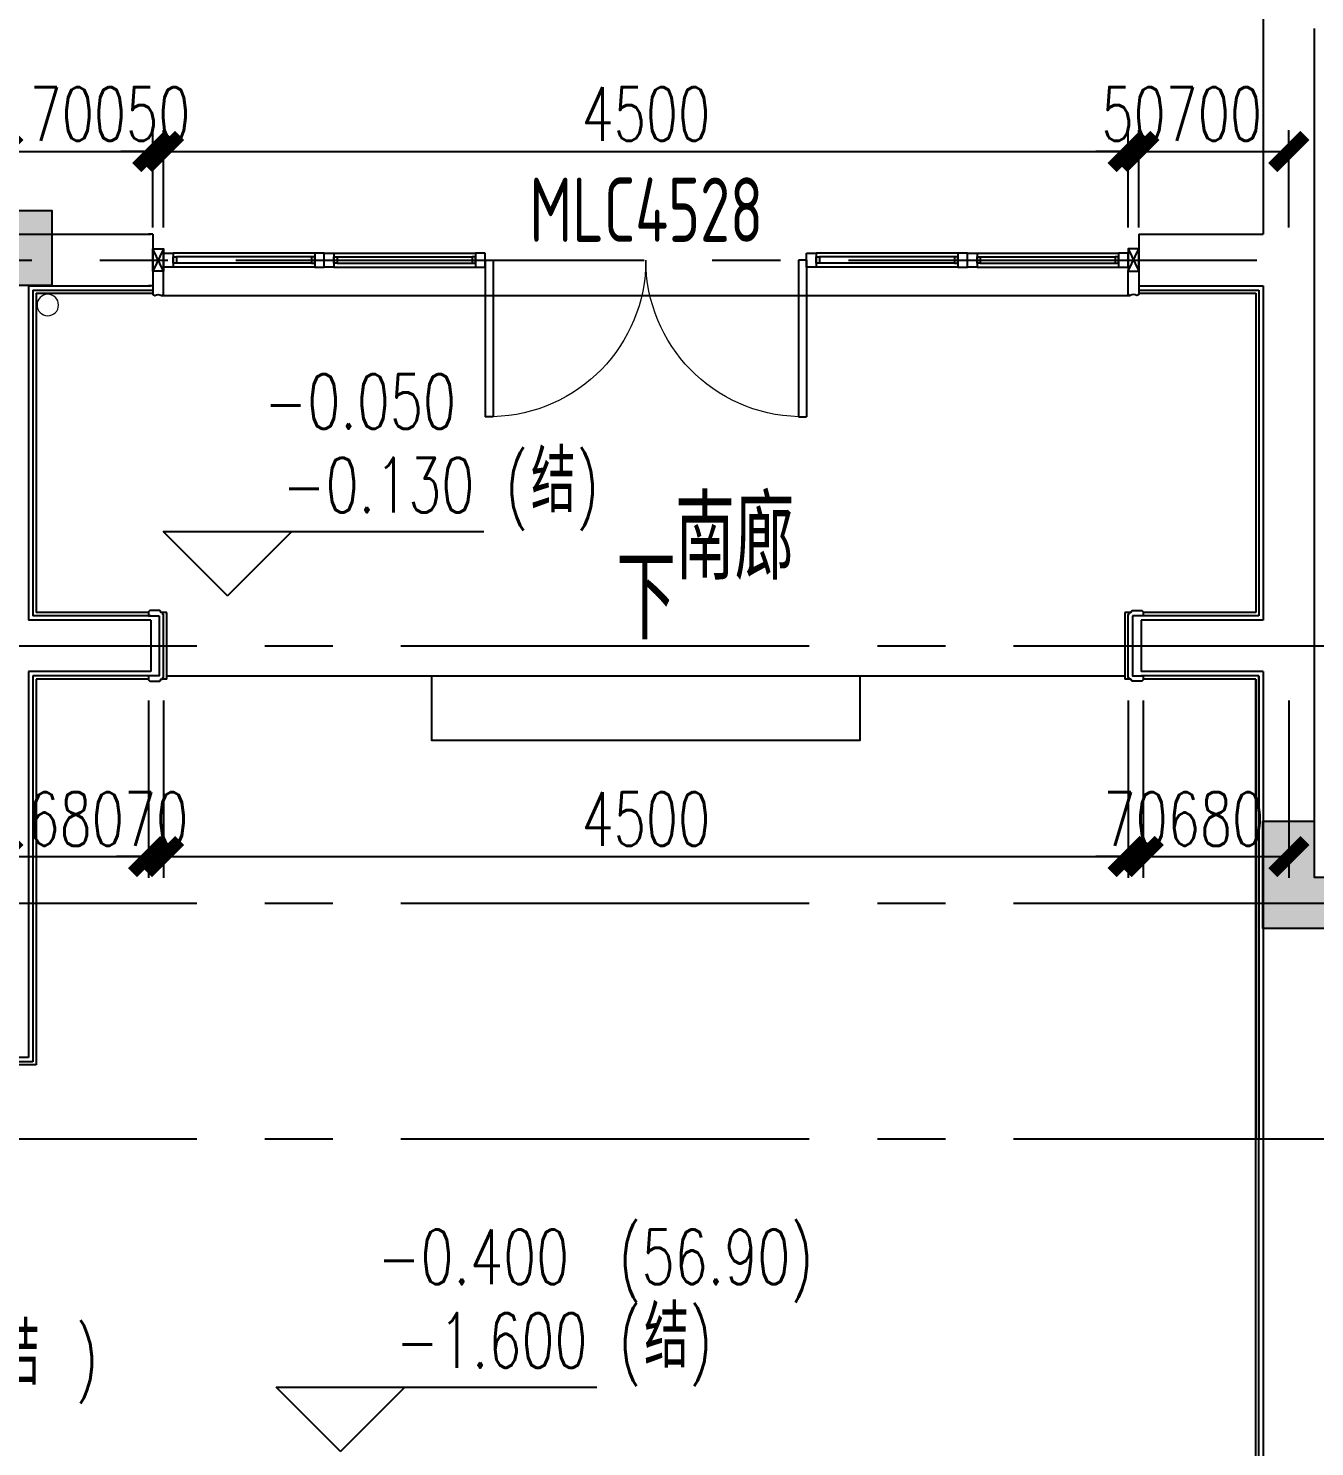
# Model space of a CAD drawing. Extents: x 296441 to 853063, y 459050 to 1117990.
# Drawn here: x 633418 to 639418, y 723777 to 730393 of the extents above; entities that cross this region are included whole.
import ezdxf

# ---------------------------------------------------------------- set-up
doc = ezdxf.new("R2010")
doc.units = 0
doc.header["$LTSCALE"] = 1000
doc.linetypes.add('14-GRID$0$CENTER2', pattern=[28.575, 19.05, -3.175, 3.175, -3.175])
for name, color, linetype in [('0-COL', 50, 'Continuous'), ('0-COL-H1', 170, 'Continuous'), ('14-GRID$0$G-GRID', 9, '14-GRID$0$CENTER2'), ('14-PLAN-BS01-P$0$A-OVLK', 140, 'Continuous'), ('14-PLAN-BS01-P$0$A-WALL-FNSH', 6, 'Continuous'), ('DIM_ELEV', 3, 'Continuous'), ('DZ-3-TEXT-FL01$0$A-ROOM-IDEN', 4, 'Continuous'), ('DZ-PLAN-MAIN-FL01$0$A-WIND-IDEN', 33, 'Continuous'), ('DZ-TEXT-FL01$0$A-ROOM-IDEN', 4, 'Continuous'), ('E2-E3-FL01$0$A-WALL', 1, 'Continuous'), ('E2-E3-FL01$0$E1-FL01$0$A-ANNO-ARRW', 2, 'Continuous'), ('E2-E3-FL01$0$E1-FL01$0$A-DOOR', 4, 'Continuous'), ('E2-E3-FL01$0$E1-FL01$0$A-FLOR', 23, 'Continuous'), ('E2-E3-FL01$0$E1-FL01$0$A-OVLK', 140, 'Continuous'), ('E2-E3-FL01$0$E1-FL01$0$A-SECT-WIND', 155, 'Continuous'), ('E2-E3-FL01$0$E1-FL01$0$A-SECT-WOOD', 17, 'Continuous'), ('E2-E3-FL01$0$E1-FL01$0$A-WALL', 1, 'Continuous'), ('E2-E3-FL01$0$E1-FL01$0$A-WALL-FNSH', 6, 'Continuous'), ('E2-E3-FL01$0$E1-FL01$0$G-XREF', 2, 'Continuous'), ('E2-E3-FL01$0$menchuangtao1$0$A-DETL-STONE', 42, 'Continuous'), ('E2-E3-FL01$0$menchuangtao1$0$A-WALL', 1, 'Continuous'), ('E2-E3-FL01$0$menchuangtao1$0$A_CUR_FRAME', 112, 'Continuous'), ('E2-E3-FL01$0$menchuangtao2$0$A-DETL-STONE', 42, 'Continuous'), ('E2-E3-FL01$0$menchuangtao2$0$A-WALL', 1, 'Continuous'), ('E4-FL01$0$E1-FL01$0$A-WALL', 1, 'Continuous'), ('PUB_TEXT', 7, 'Continuous'), ('ZT1_Dim---标注---PM、LM、DY、JD', 252, 'Continuous')]:
    doc.layers.add(name, color=color, linetype=linetype)
doc.layers.add('E2-E3-FL01$0$E1-FL01$0$P-SEWG-EQPM', color=4, linetype='Continuous', lineweight=0)
doc.styles.add('_TCH_DIM', font='SIMPLEX', dxfattribs={"bigfont": 'GBCBIG'})
doc.styles.get("Standard").update_dxf_attribs({"font": 'gbenor.shx', "bigfont": 'gbcbig.shx'})
doc.styles.add('ZT-DIMSTYLE', font='ROMANS.shx', dxfattribs={"width": 0.7, "bigfont": 'CHINESE.shx'})
doc.dimstyles.new('ZT-DIM100', dxfattribs={"dimscale": 100, "dimtxt": 2.5, "dimasz": 1.5, "dimexe": 1, "dimexo": 1, "dimgap": 0.5, "dimtad": 1, "dimdec": 0, "dimdsep": 46, "dimtxsty": 'ZT-DIMSTYLE', "dimblk": 'ARCHTICK', "dimcen": 2.5, "dimclrd": 175, "dimclre": 175, "dimclrt": 7, "dimazin": 2, "dimtfac": 1, "dimtix": 1, "dimtmove": 2, "dimatfit": 3, "dimfxl": 0, "dimarcsym": 0})

# ---------------------------------------------------------------- blocks, each defined once
blk = doc.blocks.new('tt13')
at = {"layer": 'DIM_ELEV'}
for p, q in [((863930.8, 244021), (863630.8, 244321)), ((863630.8, 244321), (865126.8, 244321)), ((863930.8, 244021), (864230.8, 244321)), ((864458.8, 240030.3), (864158.8, 240330.3)), ((864158.8, 240330.3), (865654.8, 240330.3)), ((864458.8, 240030.3), (864758.8, 240330.3))]:
    blk.add_line(p, q, dxfattribs=at)
at = {"layer": 'DZ-3-TEXT-FL01$0$A-ROOM-IDEN'}
blk.add_text('南廊', height=385.82, dxfattribs=at).set_placement((866019.4, 244097.6))
at = {"layer": 'DZ-PLAN-MAIN-FL01$0$A-WIND-IDEN', "color": 2, "width": 0.8}
blk.add_text('MLC4528', height=300, dxfattribs=at).set_placement((865339.6, 245673.1))
at = {"layer": 'PUB_TEXT', "style": '_TCH_DIM', "width": 0.705882}
for s, p in [('-0.050', (864102.5, 244801)), ('(', (865226.8, 244411)), (')', (865557.4, 244411)), ('-0.130', (864188.2, 244411)), ('(56.90)', (865754.8, 240810.3)), ('-0.400', (864630.5, 240810.3)), ('(', (865754.8, 240420.3)), (')', (866085.4, 240420.3)), ('-1.600', (864716.2, 240420.3)), (')', (863221.6, 240339.3))]:
    blk.add_text(s, height=255, dxfattribs=at).set_placement(p)
at = {"layer": 'PUB_TEXT', "style": '_TCH_DIM'}
for p in [(865346.8, 244411), (865874.8, 240420.3), (862848.1, 240339.3)]:
    blk.add_text('结', height=289.4, dxfattribs=at).set_placement(p)
blk = doc.blocks.new('E2-E3-FL01$0$E1-FL01$0$B-PLAN-FL01$0$$DorLib2D$00000002')
for p, q in [((-0.5, 0), (-0.5, 0.4875)), ((-0.475, 0.4875), (-0.5, 0.4875)), ((-0.475, 0), (-0.475, 0.4875)), ((0.475, 0), (0.475, 0.4875)), ((0.475, 0.4875), (0.5, 0.4875)), ((0.5, 0), (0.5, 0.4875)), ((-0.5, 0), (-0.475, 0)), ((0.5, 0), (0.475, 0))]:
    blk.add_line(p, q)
at = {"lineweight": 13}
for centre, start, end in [((-0.4875, 0), 0, 88.5307), ((0.4875, 0), 91.4693, 180)]:
    blk.add_arc(centre, 0.4875, start, end, dxfattribs=at)
blk = doc.blocks.new('E2-E3-FL01$0$menchuangtao2')
at = {"layer": 'E2-E3-FL01$0$menchuangtao2$0$A-DETL-STONE'}
blk.add_lwpolyline([(40, 140), (40, -140), (40, -140), (-10, -140), (-10, -159), (-4, -165), (42, -165), (45, -162), (45, -159), (48, -159), (48, -156, 0.414214), (57, -147), (60, -147), (60, -147), (60, 147), (57, 147, 0.414214), (48, 156), (48, 159), (45, 159), (45, 162), (42, 165), (-4, 165), (-10, 159), (-10, 140)], format="xyb", close=True, dxfattribs=at)
at = {"layer": 'E2-E3-FL01$0$menchuangtao2$0$A-WALL'}
blk.add_line((0, 120), (0, -120), dxfattribs=at)
blk.add_line((0, 120), (0, -120), dxfattribs=at)
blk = doc.blocks.new('E2-E3-FL01$0$menchuangtao1')
at = {"layer": 'E2-E3-FL01$0$menchuangtao1$0$A-DETL-STONE'}
blk.add_lwpolyline([(-10, -52.5), (-10, -159.2, -0.471625), (-15, -162.1, -0.528396), (-19.5, -164.7, 0.241692), (-50.5, -164.7, -0.528396), (-55, -162.1, -0.471625), (-60, -159.2), (-60, -52.5)], format="xyb", close=True, dxfattribs=at)
at = {"layer": 'E2-E3-FL01$0$menchuangtao1$0$A-WALL'}
for p, q in [((-10, 120), (-10, -120)), ((-10, 120), (10, 120)), ((-10, -120), (10, -120))]:
    blk.add_line(p, q, dxfattribs=at)
at = {"layer": 'E2-E3-FL01$0$menchuangtao1$0$A_CUR_FRAME'}
for p, q in [((-60, -52.5), (-10, 52.5)), ((-60, 52.5), (-10, -52.5))]:
    blk.add_line(p, q, dxfattribs=at)
blk.add_lwpolyline([(-10, -52.5), (-10, 52.5), (-60, 52.5), (-60, -52.5)], close=True, dxfattribs=at)
blk = doc.blocks.new('E2-E3-FL01$0$E1-FL01$0$750----DDDD')
at = {"layer": 'E2-E3-FL01$0$E1-FL01$0$A-SECT-WIND'}
for p, q in [((45, 32.5), (705, 32.5)), ((60, 15), (690, 15)), ((45, -32.5), (705, -32.5)), ((60, -15), (690, -15))]:
    blk.add_line(p, q, dxfattribs=at)
at = {"layer": 'E2-E3-FL01$0$E1-FL01$0$A-SECT-WOOD'}
for points in [[(0, 32.5), (45, 32.5), (45, -32.5), (0, -32.5)], [(60, 15), (60, -15), (45, -15), (45, 15)], [(690, 15), (690, -15), (705, -15), (705, 15)], [(750, 32.5), (705, 32.5), (705, -32.5), (750, -32.5)]]:
    blk.add_lwpolyline(points, close=True, dxfattribs=at)
blk = doc.blocks.new('9.6N一层')
at = {"layer": 'E2-E3-FL01$0$A-WALL'}
blk.add_lwpolyline([(704861.5, 205143.4), (704861.5, 209103.4)], dxfattribs=at)
at = {"layer": 'E2-E3-FL01$0$E1-FL01$0$A-ANNO-ARRW'}
blk.add_lwpolyline([(698381.5, 206154.6, 0, 0, 0), (698381.5, 206012.3, 80, 0, 0), (698381.5, 205712.3, 0, 0, 0)], format="xyseb", dxfattribs=at)
at = {"layer": 'E2-E3-FL01$0$E1-FL01$0$A-FLOR'}
blk.add_line((700640.5, 207858.4), (696122.5, 207858.4), dxfattribs=at)
at = {"layer": 'E2-E3-FL01$0$E1-FL01$0$A-OVLK'}
for p, q in [((695536.5, 207868.4), (695536.5, 206378.4)), ((696081.5, 207868.4), (695536.5, 207868.4)), ((701226.5, 207868.4), (700681.5, 207868.4)), ((701226.5, 207868.4), (701226.5, 206378.4)), ((695536.5, 206378.4), (696061.5, 206378.4)), ((696123.6, 206378.4), (696146.5, 206378.4)), ((696146.5, 206378.4), (696146.5, 206068.4)), ((700616.5, 206378.4), (700639.4, 206378.4)), ((700616.5, 206068.4), (700616.5, 206378.4)), ((700701.5, 206378.4), (701226.5, 206378.4)), ((695536.5, 206068.4), (696061.5, 206068.4)), ((695536.5, 206068.4), (695536.5, 203923.4)), ((696123.6, 206068.4), (696146.5, 206068.4)), ((700616.5, 206083.4), (696146.5, 206083.4)), ((700616.5, 206068.4), (700639.4, 206068.4)), ((700701.5, 206068.4), (701226.5, 206068.4)), ((701226.5, 206068.4), (701226.5, 204268.4)), ((701226.5, 204268.4), (701986.5, 204268.4))]:
    blk.add_line(p, q, dxfattribs=at)
blk.add_lwpolyline([(699381.5, 206083.4), (699381.5, 205783.4), (697381.5, 205783.4), (697381.5, 206083.4)], dxfattribs=at)
at = {"layer": 'E2-E3-FL01$0$E1-FL01$0$A-WALL'}
for p, q in [((695501.5, 212403.4), (695501.5, 208143.4)), ((696071.5, 208143.4), (695501.5, 208143.4)), ((701501.5, 208143.4), (700691.5, 208143.4)), ((695501.5, 207903.4), (695501.5, 206343.4)), ((696071.5, 207903.4), (695501.5, 207903.4)), ((701261.5, 207903.4), (700691.5, 207903.4)), ((701261.5, 207903.4), (701261.5, 206343.4)), ((695501.5, 206343.4), (696071.5, 206343.4)), ((700691.5, 206343.4), (701261.5, 206343.4)), ((695501.5, 206103.4), (696071.5, 206103.4)), ((695501.5, 206103.4), (695501.5, 203923.4)), ((700691.5, 206103.4), (701261.5, 206103.4)), ((701261.5, 206103.4), (701261.5, 204303.4)), ((701261.5, 204303.4), (701996.5, 204303.4))]:
    blk.add_line(p, q, dxfattribs=at)
at = {"layer": 'E2-E3-FL01$0$E1-FL01$0$A-WALL-FNSH'}
for p, q in [((695521.5, 207883.4), (695521.5, 206363.4)), ((696081.5, 207883.4), (695521.5, 207883.4)), ((701241.5, 207883.4), (700681.5, 207883.4)), ((701241.5, 207883.4), (701241.5, 206363.4)), ((695521.5, 206363.4), (696071.5, 206363.4)), ((700691.5, 206363.4), (701241.5, 206363.4)), ((695521.5, 206083.4), (696071.5, 206083.4)), ((695521.5, 206083.4), (695521.5, 203923.4)), ((700691.5, 206083.4), (701241.5, 206083.4)), ((701241.5, 206083.4), (701241.5, 204283.4)), ((701241.5, 204283.4), (701996.5, 204283.4))]:
    blk.add_line(p, q, dxfattribs=at)
at = {"layer": 'E2-E3-FL01$0$E1-FL01$0$P-SEWG-EQPM'}
blk.add_circle((701171.5, 207813.4), 50, dxfattribs=at)
at = {"extrusion": (0, 0, -1), "zscale": -1}
for p in [(-696881.5, 208023.4), (-699881.5, 208023.4)]:
    blk.add_blockref('E2-E3-FL01$0$E1-FL01$0$750----DDDD', p, dxfattribs=at)
for p in [(696881.5, 208023.4), (699881.5, 208023.4)]:
    blk.add_blockref('E2-E3-FL01$0$E1-FL01$0$750----DDDD', p)
at = {"layer": 'E2-E3-FL01$0$E1-FL01$0$A-DOOR', "xscale": 1500, "yscale": 1500, "zscale": 1500, "rotation": 180}
blk.add_blockref('E2-E3-FL01$0$E1-FL01$0$B-PLAN-FL01$0$$DorLib2D$00000002', (698381.5, 208023.4), dxfattribs=at)
at = {"layer": 'E2-E3-FL01$0$E1-FL01$0$G-XREF', "extrusion": (0, 0, -1), "zscale": -1}
for name, p in [('E2-E3-FL01$0$menchuangtao1', (-696071.5, 208023.4)), ('E2-E3-FL01$0$menchuangtao2', (-700691.5, 206223.4))]:
    blk.add_blockref(name, p, dxfattribs=at)
at = {"layer": 'E2-E3-FL01$0$E1-FL01$0$G-XREF'}
for name, p in [('E2-E3-FL01$0$menchuangtao1', (700691.5, 208023.4)), ('E2-E3-FL01$0$menchuangtao2', (696071.5, 206223.4))]:
    blk.add_blockref(name, p, dxfattribs=at)
blk = doc.blocks.new('_ArchTick')
at = {"color": 0, "linetype": 'ByBlock', "const_width": 0.4}
blk.add_lwpolyline([(-0.5, -0.5), (0.5, 0.5)], dxfattribs=at)
blk = doc.blocks.new('*D932')
at = {"layer": 'Defpoints', "color": 0, "ltscale": 1000, "transparency": 16777216}
for p in [(638618.5, 727357.6), (639298.5, 727357.6), (639298.5, 726529.8)]:
    blk.add_point(p, dxfattribs=at)
at = {"layer": 'ZT1_Dim---标注---PM、LM、DY、JD', "color": 175, "linetype": 'ByBlock', "lineweight": -2, "ltscale": 1000, "transparency": 16777216}
for p, q in [((638618.5, 727257.6), (638618.5, 726429.8)), ((639298.5, 727257.6), (639298.5, 726429.8)), ((638618.5, 726529.8), (639298.5, 726529.8))]:
    blk.add_line(p, q, dxfattribs=at)
at = {"layer": 'ZT1_Dim---标注---PM、LM、DY、JD', "color": 175, "lineweight": -2, "ltscale": 1000, "transparency": 16777216, "xscale": 150, "yscale": 150, "zscale": 150, "rotation": 180}
blk.add_blockref('_ArchTick', (638618.5, 726529.8), dxfattribs=at)
at = {"layer": 'ZT1_Dim---标注---PM、LM、DY、JD', "color": 175, "lineweight": -2, "ltscale": 1000, "transparency": 16777216, "xscale": 150, "yscale": 150, "zscale": 150}
blk.add_blockref('_ArchTick', (639298.5, 726529.8), dxfattribs=at)
at = {"layer": 'ZT1_Dim---标注---PM、LM、DY、JD', "color": 7, "ltscale": 1000, "transparency": 16777216, "insert": (638958.5, 726704.8), "char_height": 250, "attachment_point": 5, "style": 'ZT-DIMSTYLE'}
blk.add_mtext('680', dxfattribs=at)
blk = doc.blocks.new('*D933')
at = {"layer": 'Defpoints', "color": 0, "ltscale": 1000, "transparency": 16777216}
for p in [(638548.5, 727357.6), (638618.5, 727357.6), (638618.5, 726529.8)]:
    blk.add_point(p, dxfattribs=at)
at = {"layer": 'ZT1_Dim---标注---PM、LM、DY、JD', "color": 175, "linetype": 'ByBlock', "lineweight": -2, "ltscale": 1000, "transparency": 16777216}
for p, q in [((638548.5, 727257.6), (638548.5, 726429.8)), ((638618.5, 727257.6), (638618.5, 726429.8)), ((638548.5, 726529.8), (638398.5, 726529.8)), ((638548.5, 726529.8), (638618.5, 726529.8)), ((638618.5, 726529.8), (638768.5, 726529.8))]:
    blk.add_line(p, q, dxfattribs=at)
at = {"layer": 'ZT1_Dim---标注---PM、LM、DY、JD', "color": 175, "lineweight": -2, "ltscale": 1000, "transparency": 16777216, "xscale": 150, "yscale": 150, "zscale": 150}
blk.add_blockref('_ArchTick', (638548.5, 726529.8), dxfattribs=at)
at = {"layer": 'ZT1_Dim---标注---PM、LM、DY、JD', "color": 175, "lineweight": -2, "ltscale": 1000, "transparency": 16777216, "xscale": 150, "yscale": 150, "zscale": 150, "rotation": 180}
blk.add_blockref('_ArchTick', (638618.5, 726529.8), dxfattribs=at)
at = {"layer": 'ZT1_Dim---标注---PM、LM、DY、JD', "color": 7, "ltscale": 1000, "transparency": 16777216, "insert": (638583.5, 726704.8), "char_height": 250, "attachment_point": 5, "style": 'ZT-DIMSTYLE'}
blk.add_mtext('70', dxfattribs=at)
blk = doc.blocks.new('*D934')
at = {"layer": 'Defpoints', "color": 0, "ltscale": 1000, "transparency": 16777216}
for p in [(634048.5, 727357.6), (638548.5, 727357.6), (638548.5, 726529.8)]:
    blk.add_point(p, dxfattribs=at)
at = {"layer": 'ZT1_Dim---标注---PM、LM、DY、JD', "color": 175, "linetype": 'ByBlock', "lineweight": -2, "ltscale": 1000, "transparency": 16777216}
for p, q in [((634048.5, 727257.6), (634048.5, 726429.8)), ((638548.5, 727257.6), (638548.5, 726429.8)), ((634048.5, 726529.8), (638548.5, 726529.8))]:
    blk.add_line(p, q, dxfattribs=at)
at = {"layer": 'ZT1_Dim---标注---PM、LM、DY、JD', "color": 175, "lineweight": -2, "ltscale": 1000, "transparency": 16777216, "xscale": 150, "yscale": 150, "zscale": 150, "rotation": 180}
blk.add_blockref('_ArchTick', (634048.5, 726529.8), dxfattribs=at)
at = {"layer": 'ZT1_Dim---标注---PM、LM、DY、JD', "color": 175, "lineweight": -2, "ltscale": 1000, "transparency": 16777216, "xscale": 150, "yscale": 150, "zscale": 150}
blk.add_blockref('_ArchTick', (638548.5, 726529.8), dxfattribs=at)
at = {"layer": 'ZT1_Dim---标注---PM、LM、DY、JD', "color": 7, "ltscale": 1000, "transparency": 16777216, "insert": (636298.5, 726704.8), "char_height": 250, "attachment_point": 5, "style": 'ZT-DIMSTYLE'}
blk.add_mtext('4500', dxfattribs=at)
blk = doc.blocks.new('*D935')
at = {"layer": 'Defpoints', "color": 0, "ltscale": 1000, "transparency": 16777216}
for p in [(633978.5, 727357.6), (634048.5, 727357.6), (634048.5, 726529.8)]:
    blk.add_point(p, dxfattribs=at)
at = {"layer": 'ZT1_Dim---标注---PM、LM、DY、JD', "color": 175, "linetype": 'ByBlock', "lineweight": -2, "ltscale": 1000, "transparency": 16777216}
for p, q in [((633978.5, 727257.6), (633978.5, 726429.8)), ((634048.5, 727257.6), (634048.5, 726429.8)), ((633978.5, 726529.8), (633828.5, 726529.8)), ((633978.5, 726529.8), (634048.5, 726529.8)), ((634048.5, 726529.8), (634198.5, 726529.8))]:
    blk.add_line(p, q, dxfattribs=at)
at = {"layer": 'ZT1_Dim---标注---PM、LM、DY、JD', "color": 175, "lineweight": -2, "ltscale": 1000, "transparency": 16777216, "xscale": 150, "yscale": 150, "zscale": 150}
blk.add_blockref('_ArchTick', (633978.5, 726529.8), dxfattribs=at)
at = {"layer": 'ZT1_Dim---标注---PM、LM、DY、JD', "color": 175, "lineweight": -2, "ltscale": 1000, "transparency": 16777216, "xscale": 150, "yscale": 150, "zscale": 150, "rotation": 180}
blk.add_blockref('_ArchTick', (634048.5, 726529.8), dxfattribs=at)
at = {"layer": 'ZT1_Dim---标注---PM、LM、DY、JD', "color": 7, "ltscale": 1000, "transparency": 16777216, "insert": (634013.5, 726704.8), "char_height": 250, "attachment_point": 5, "style": 'ZT-DIMSTYLE'}
blk.add_mtext('70', dxfattribs=at)
blk = doc.blocks.new('*D927')
at = {"layer": 'Defpoints', "color": 0, "ltscale": 1000, "transparency": 16777216}
for p in [(633298.5, 727357.6), (633978.5, 727357.6), (633978.5, 726529.8)]:
    blk.add_point(p, dxfattribs=at)
at = {"layer": 'ZT1_Dim---标注---PM、LM、DY、JD', "color": 175, "linetype": 'ByBlock', "lineweight": -2, "ltscale": 1000, "transparency": 16777216}
for p, q in [((633298.5, 727257.6), (633298.5, 726429.8)), ((633978.5, 727257.6), (633978.5, 726429.8)), ((633298.5, 726529.8), (633978.5, 726529.8))]:
    blk.add_line(p, q, dxfattribs=at)
at = {"layer": 'ZT1_Dim---标注---PM、LM、DY、JD', "color": 175, "lineweight": -2, "ltscale": 1000, "transparency": 16777216, "xscale": 150, "yscale": 150, "zscale": 150, "rotation": 180}
blk.add_blockref('_ArchTick', (633298.5, 726529.8), dxfattribs=at)
at = {"layer": 'ZT1_Dim---标注---PM、LM、DY、JD', "color": 175, "lineweight": -2, "ltscale": 1000, "transparency": 16777216, "xscale": 150, "yscale": 150, "zscale": 150}
blk.add_blockref('_ArchTick', (633978.5, 726529.8), dxfattribs=at)
at = {"layer": 'ZT1_Dim---标注---PM、LM、DY、JD', "color": 7, "ltscale": 1000, "transparency": 16777216, "insert": (633638.5, 726704.8), "char_height": 250, "attachment_point": 5, "style": 'ZT-DIMSTYLE'}
blk.add_mtext('680', dxfattribs=at)
blk = doc.blocks.new('*D928')
at = {"layer": 'Defpoints', "color": 0, "ltscale": 1000, "transparency": 16777216}
for p in [(639298.5, 729819.1), (638598.5, 729365.1), (639298.5, 729365.1)]:
    blk.add_point(p, dxfattribs=at)
at = {"layer": 'ZT1_Dim---标注---PM、LM、DY、JD', "color": 175, "linetype": 'ByBlock', "lineweight": -2, "ltscale": 1000, "transparency": 16777216}
for p, q in [((638598.5, 729465.1), (638598.5, 729919.1)), ((639298.5, 729465.1), (639298.5, 729919.1)), ((638598.5, 729819.1), (639298.5, 729819.1))]:
    blk.add_line(p, q, dxfattribs=at)
at = {"layer": 'ZT1_Dim---标注---PM、LM、DY、JD', "color": 175, "lineweight": -2, "ltscale": 1000, "transparency": 16777216, "xscale": 150, "yscale": 150, "zscale": 150, "rotation": 180}
blk.add_blockref('_ArchTick', (638598.5, 729819.1), dxfattribs=at)
at = {"layer": 'ZT1_Dim---标注---PM、LM、DY、JD', "color": 175, "lineweight": -2, "ltscale": 1000, "transparency": 16777216, "xscale": 150, "yscale": 150, "zscale": 150}
blk.add_blockref('_ArchTick', (639298.5, 729819.1), dxfattribs=at)
at = {"layer": 'ZT1_Dim---标注---PM、LM、DY、JD', "color": 7, "ltscale": 1000, "transparency": 16777216, "insert": (638948.5, 729994.1), "char_height": 250, "attachment_point": 5, "style": 'ZT-DIMSTYLE'}
blk.add_mtext('700', dxfattribs=at)
blk = doc.blocks.new('*D929')
at = {"layer": 'Defpoints', "color": 0, "ltscale": 1000, "transparency": 16777216}
for p in [(638598.5, 729819.1), (638548.5, 729365.1), (638598.5, 729365.1)]:
    blk.add_point(p, dxfattribs=at)
at = {"layer": 'ZT1_Dim---标注---PM、LM、DY、JD', "color": 175, "linetype": 'ByBlock', "lineweight": -2, "ltscale": 1000, "transparency": 16777216}
for p, q in [((638548.5, 729465.1), (638548.5, 729919.1)), ((638598.5, 729465.1), (638598.5, 729919.1)), ((638548.5, 729819.1), (638398.5, 729819.1)), ((638548.5, 729819.1), (638598.5, 729819.1)), ((638598.5, 729819.1), (638748.5, 729819.1))]:
    blk.add_line(p, q, dxfattribs=at)
at = {"layer": 'ZT1_Dim---标注---PM、LM、DY、JD', "color": 175, "lineweight": -2, "ltscale": 1000, "transparency": 16777216, "xscale": 150, "yscale": 150, "zscale": 150}
blk.add_blockref('_ArchTick', (638548.5, 729819.1), dxfattribs=at)
at = {"layer": 'ZT1_Dim---标注---PM、LM、DY、JD', "color": 175, "lineweight": -2, "ltscale": 1000, "transparency": 16777216, "xscale": 150, "yscale": 150, "zscale": 150, "rotation": 180}
blk.add_blockref('_ArchTick', (638598.5, 729819.1), dxfattribs=at)
at = {"layer": 'ZT1_Dim---标注---PM、LM、DY、JD', "color": 7, "ltscale": 1000, "transparency": 16777216, "insert": (638573.5, 729994.1), "char_height": 250, "attachment_point": 5, "style": 'ZT-DIMSTYLE'}
blk.add_mtext('50', dxfattribs=at)
blk = doc.blocks.new('*D930')
at = {"layer": 'Defpoints', "color": 0, "ltscale": 1000, "transparency": 16777216}
for p in [(638548.5, 729819.1), (634048.5, 729365.1), (638548.5, 729365.1)]:
    blk.add_point(p, dxfattribs=at)
at = {"layer": 'ZT1_Dim---标注---PM、LM、DY、JD', "color": 175, "linetype": 'ByBlock', "lineweight": -2, "ltscale": 1000, "transparency": 16777216}
for p, q in [((634048.5, 729465.1), (634048.5, 729919.1)), ((638548.5, 729465.1), (638548.5, 729919.1)), ((634048.5, 729819.1), (638548.5, 729819.1))]:
    blk.add_line(p, q, dxfattribs=at)
at = {"layer": 'ZT1_Dim---标注---PM、LM、DY、JD', "color": 175, "lineweight": -2, "ltscale": 1000, "transparency": 16777216, "xscale": 150, "yscale": 150, "zscale": 150, "rotation": 180}
blk.add_blockref('_ArchTick', (634048.5, 729819.1), dxfattribs=at)
at = {"layer": 'ZT1_Dim---标注---PM、LM、DY、JD', "color": 175, "lineweight": -2, "ltscale": 1000, "transparency": 16777216, "xscale": 150, "yscale": 150, "zscale": 150}
blk.add_blockref('_ArchTick', (638548.5, 729819.1), dxfattribs=at)
at = {"layer": 'ZT1_Dim---标注---PM、LM、DY、JD', "color": 7, "ltscale": 1000, "transparency": 16777216, "insert": (636298.5, 729994.1), "char_height": 250, "attachment_point": 5, "style": 'ZT-DIMSTYLE'}
blk.add_mtext('4500', dxfattribs=at)
blk = doc.blocks.new('*D931')
at = {"layer": 'Defpoints', "color": 0, "ltscale": 1000, "transparency": 16777216}
for p in [(634048.5, 729819.1), (633998.5, 729365.1), (634048.5, 729365.1)]:
    blk.add_point(p, dxfattribs=at)
at = {"layer": 'ZT1_Dim---标注---PM、LM、DY、JD', "color": 175, "linetype": 'ByBlock', "lineweight": -2, "ltscale": 1000, "transparency": 16777216}
for p, q in [((633998.5, 729465.1), (633998.5, 729919.1)), ((634048.5, 729465.1), (634048.5, 729919.1)), ((633998.5, 729819.1), (633848.5, 729819.1)), ((633998.5, 729819.1), (634048.5, 729819.1)), ((634048.5, 729819.1), (634198.5, 729819.1))]:
    blk.add_line(p, q, dxfattribs=at)
at = {"layer": 'ZT1_Dim---标注---PM、LM、DY、JD', "color": 175, "lineweight": -2, "ltscale": 1000, "transparency": 16777216, "xscale": 150, "yscale": 150, "zscale": 150}
blk.add_blockref('_ArchTick', (633998.5, 729819.1), dxfattribs=at)
at = {"layer": 'ZT1_Dim---标注---PM、LM、DY、JD', "color": 175, "lineweight": -2, "ltscale": 1000, "transparency": 16777216, "xscale": 150, "yscale": 150, "zscale": 150, "rotation": 180}
blk.add_blockref('_ArchTick', (634048.5, 729819.1), dxfattribs=at)
at = {"layer": 'ZT1_Dim---标注---PM、LM、DY、JD', "color": 7, "ltscale": 1000, "transparency": 16777216, "insert": (634023.5, 729994.1), "char_height": 250, "attachment_point": 5, "style": 'ZT-DIMSTYLE'}
blk.add_mtext('50', dxfattribs=at)
blk = doc.blocks.new('*D936')
at = {"layer": 'Defpoints', "color": 0, "ltscale": 1000, "transparency": 16777216}
for p in [(633998.5, 729819.1), (633298.5, 729365.1), (633998.5, 729365.1)]:
    blk.add_point(p, dxfattribs=at)
at = {"layer": 'ZT1_Dim---标注---PM、LM、DY、JD', "color": 175, "linetype": 'ByBlock', "lineweight": -2, "ltscale": 1000, "transparency": 16777216}
for p, q in [((633298.5, 729465.1), (633298.5, 729919.1)), ((633998.5, 729465.1), (633998.5, 729919.1)), ((633298.5, 729819.1), (633998.5, 729819.1))]:
    blk.add_line(p, q, dxfattribs=at)
at = {"layer": 'ZT1_Dim---标注---PM、LM、DY、JD', "color": 175, "lineweight": -2, "ltscale": 1000, "transparency": 16777216, "xscale": 150, "yscale": 150, "zscale": 150, "rotation": 180}
blk.add_blockref('_ArchTick', (633298.5, 729819.1), dxfattribs=at)
at = {"layer": 'ZT1_Dim---标注---PM、LM、DY、JD', "color": 175, "lineweight": -2, "ltscale": 1000, "transparency": 16777216, "xscale": 150, "yscale": 150, "zscale": 150}
blk.add_blockref('_ArchTick', (633998.5, 729819.1), dxfattribs=at)
at = {"layer": 'ZT1_Dim---标注---PM、LM、DY、JD', "color": 7, "ltscale": 1000, "transparency": 16777216, "insert": (633648.5, 729994.1), "char_height": 250, "attachment_point": 5, "style": 'ZT-DIMSTYLE'}
blk.add_mtext('700', dxfattribs=at)
blk = doc.blocks.new('A$C38AD7E8D')
at = {"layer": '0-COL', "color": 6, "elevation": 0}
blk.add_lwpolyline([(24480, -10570), (24830, -10570), (24830, -10920), (24480, -10920)], close=True, dxfattribs=at)
at = {"layer": '0-COL', "color": 6}
blk.add_lwpolyline([(30720, -13419.9), (30720, -13679.9), (30980, -13679.9), (30980, -13919.9), (30480, -13919.9), (30480, -13419.9)], close=True, dxfattribs=at)
at = {"layer": '0-COL-H1', "color": 254}
for points in [[(24830, -10920, 0), (24830, -10570, 0), (24480, -10920, 0), (24480, -10570, 0)], [(30720, -13419.9), (30480, -13419.9), (30720, -13679.9), (30480, -13919.9)], [(30720, -13679.9), (30480, -13919.9), (30980, -13679.9), (30980, -13919.9)]]:
    blk.add_solid(points, dxfattribs=at)

msp = doc.modelspace()

# ---------------------------------------------------------------- linework, layer by layer
at = {"layer": '14-GRID$0$G-GRID', "color": 8, "ltscale": 0.1}
for p, q in [((620098.5, 729312.6), (674432.5, 729312.6)), ((595151, 727512.6), (674432.5, 727512.6)), ((595151, 726312.6), (674432.5, 726312.6)), ((595151, 725212.6), (674432.5, 725212.6))]:
    msp.add_line(p, q, dxfattribs=at)
at = {"layer": '14-PLAN-BS01-P$0$A-OVLK'}
msp.add_line((639143.5, 719467.6), (639143.5, 727357.6), dxfattribs=at)
at = {"layer": '14-PLAN-BS01-P$0$A-WALL-FNSH'}
msp.add_line((639158.5, 719452.6), (639158.5, 727372.6), dxfattribs=at)
at = {"layer": 'E4-FL01$0$E1-FL01$0$A-WALL'}
msp.add_line((639178.5, 727392.6), (639178.5, 719432.6), dxfattribs=at)

# ---------------------------------------------------------------- block references
for name, p in [('tt13', (-229584.3, 483724.4)), ('A$C38AD7E8D', (608697, 740114.1, -13.6))]:
    msp.add_blockref(name, p)
at = {"layer": 'DIM_ELEV', "xscale": -1}
for p in [(1334680, 521289.2), (1344280, 521289.2)]:
    msp.add_blockref('9.6N一层', p, dxfattribs=at)

# ---------------------------------------------------------------- texts
at = {"layer": 'DZ-TEXT-FL01$0$A-ROOM-IDEN'}
msp.add_text('下', height=385.8, dxfattribs=at).set_placement((636160.3, 727541.9, -0.2))

# ---------------------------------------------------------------- dimensions: what is measured, and where the dimension line sits
at = {"layer": 'ZT1_Dim---标注---PM、LM、DY、JD', "ltscale": 1000}
for base, p1, p2, picture, middle in [((633998.5, 729819.1), (633298.5, 729365.1), (633998.5, 729365.1), '*D936', (633648.5, 729994.1)), ((634048.5, 729819.1), (633998.5, 729365.1), (634048.5, 729365.1), '*D931', (634023.5, 729994.1)), ((638548.5, 729819.1), (634048.5, 729365.1), (638548.5, 729365.1), '*D930', (636298.5, 729994.1)), ((638598.5, 729819.1), (638548.5, 729365.1), (638598.5, 729365.1), '*D929', (638573.5, 729994.1)), ((639298.5, 729819.1), (638598.5, 729365.1), (639298.5, 729365.1), '*D928', (638948.5, 729994.1)), ((633978.5, 726529.8), (633298.5, 727357.6), (633978.5, 727357.6), '*D927', (633638.5, 726704.8)), ((634048.5, 726529.8), (633978.5, 727357.6), (634048.5, 727357.6), '*D935', (634013.5, 726704.8)), ((638548.5, 726529.8), (634048.5, 727357.6), (638548.5, 727357.6), '*D934', (636298.5, 726704.8)), ((638618.5, 726529.8), (638548.5, 727357.6), (638618.5, 727357.6), '*D933', (638583.5, 726704.8)), ((639298.5, 726529.8), (638618.5, 727357.6), (639298.5, 727357.6), '*D932', (638958.5, 726704.8))]:
    dim = msp.add_linear_dim(base=base, p1=p1, p2=p2, dimstyle='ZT-DIM100', dxfattribs=at)
    dim.commit()
    dim.dimension.update_dxf_attribs({"geometry": picture, "text_midpoint": middle})

doc.saveas('drawing.dxf')
